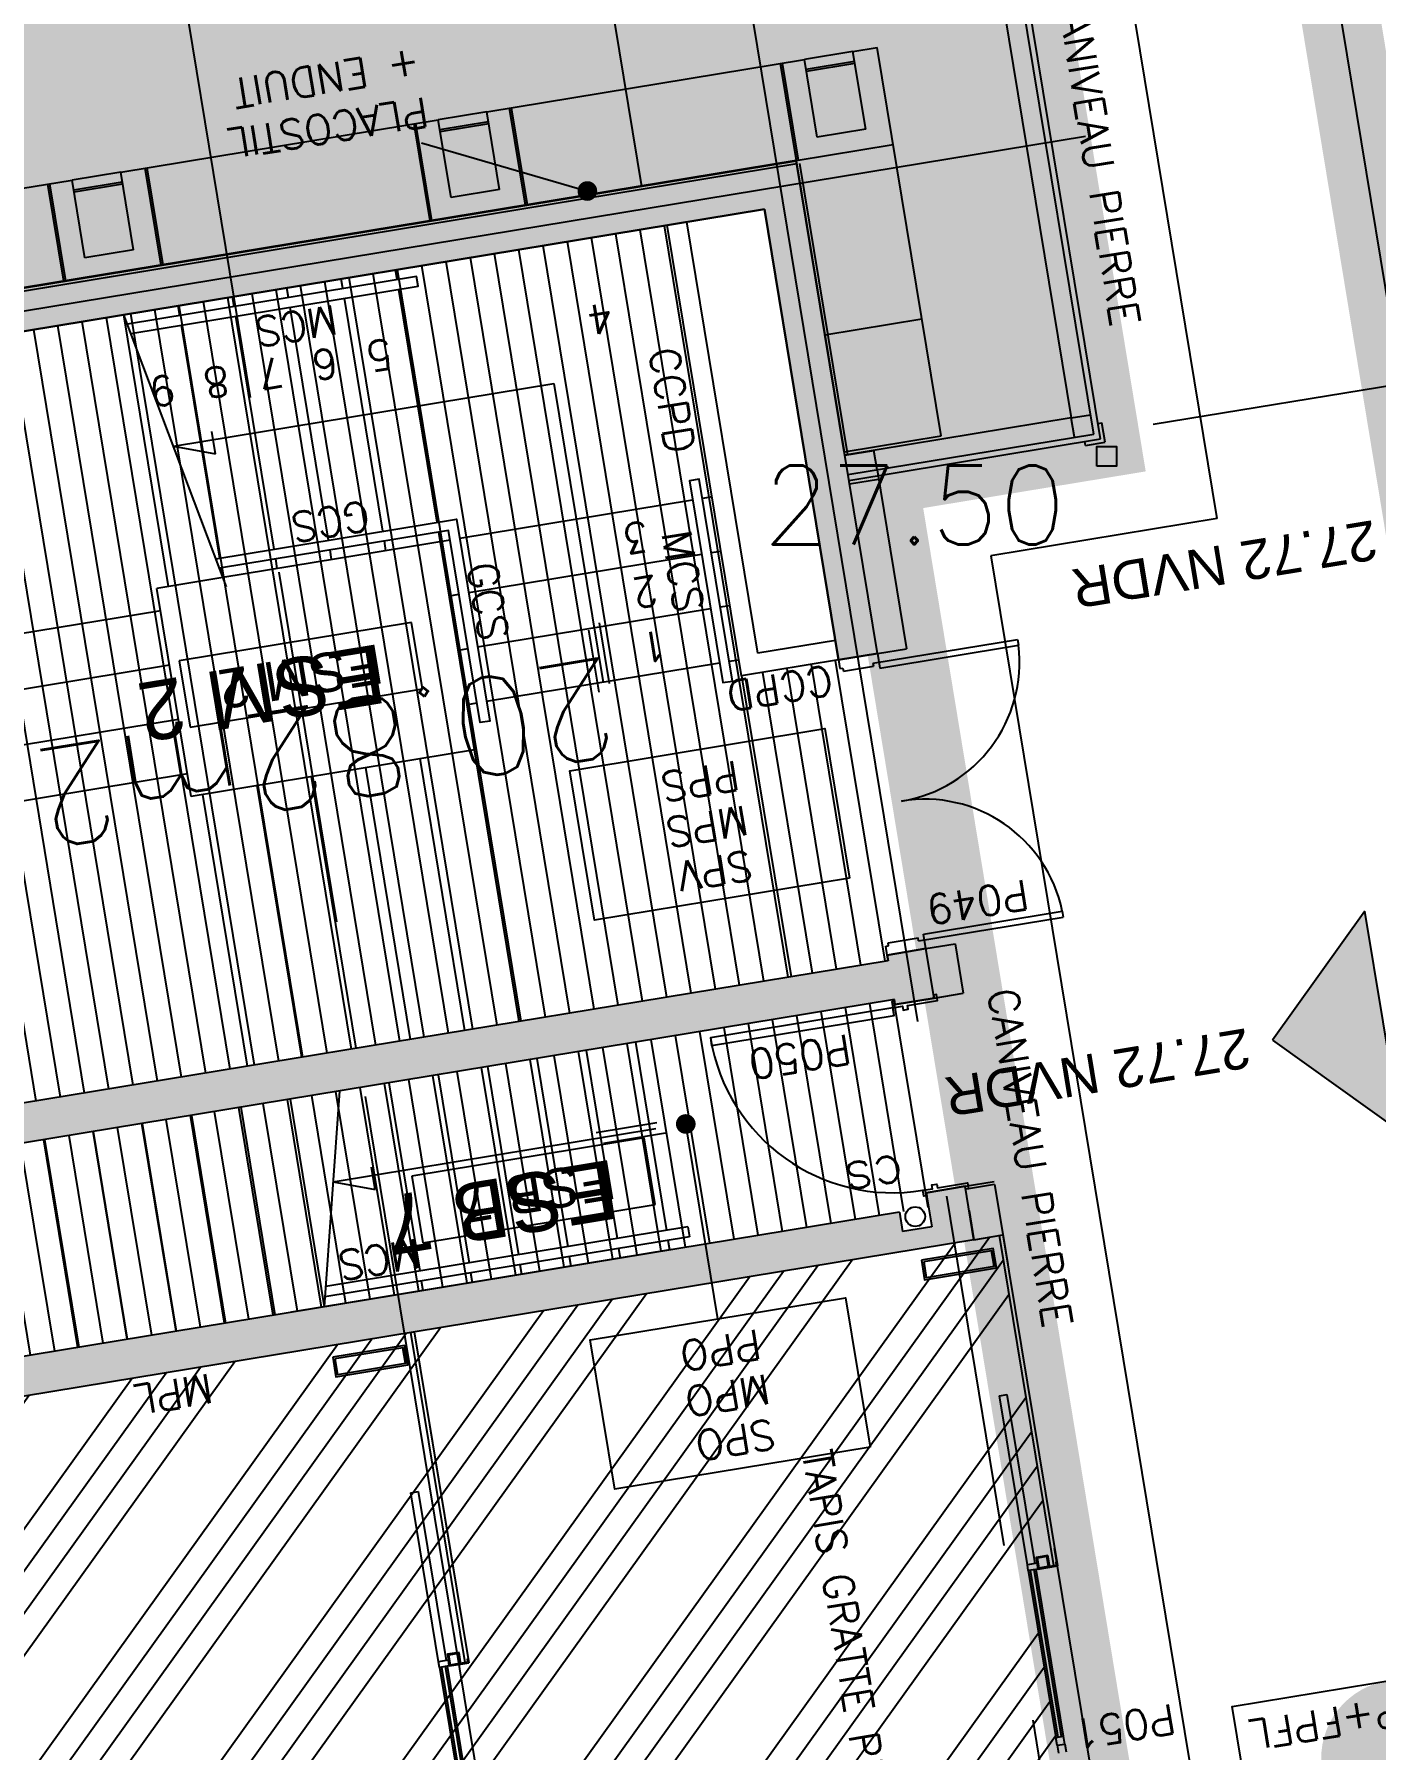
# Model space of a CAD drawing. Header units: millimetres. Extents: x 33240 to 33395, y 51607 to 51720.
# Drawn here: x 33370.94 to 33377.76, y 51682.7 to 51691.41 of the extents above; entities that cross this region are included whole.
import ezdxf
from ezdxf.enums import TextEntityAlignment as Align

# ---------------------------------------------------------------- set-up
doc = ezdxf.new("R2010")
doc.units = ezdxf.units.MM
doc.header["$LTSCALE"] = 0.3
doc.header["$MEASUREMENT"] = 0
doc.header["$PDMODE"] = 34
doc.header["$PDSIZE"] = 0.3
for name, pattern in [('ACAD_ISO02W100', [15, 12, -3]), ('ACAD_ISO04W100', [30, 24, -3, 0, -3]), ('ACAD_ISO08W100', [36, 24, -3, 6, -3]), ('ACAD_ISO10W100', [18, 12, -3, 0, -3]), ('ACAD_ISO13W100', [36, 12, -3, 12, -3, 0, -3, 0, -3])]:
    doc.linetypes.add(name, pattern=pattern)
doc.layers.get('0').update_dxf_attribs({"linetype": 'CONTINUOUS'})
doc.layers.get('DEFPOINTS').update_dxf_attribs({"linetype": 'CONTINUOUS'})
for name, color, linetype in [('00-TRAMES-BAT', 7, 'ACAD_ISO08W100'), ('01-TREMIE-ESCAL-ASC', 4, 'CONTINUOUS'), ('02-MURS-PORTEUR', 1, 'CONTINUOUS'), ('04-CLOISONS', 2, 'CONTINUOUS'), ('05-MEN-EXT', 142, 'CONTINUOUS'), ('05-MEN-EXT-NUM', 3, 'CONTINUOUS'), ('05-MEN-INT', 4, 'CONTINUOUS'), ('07-REVT-SOL', 8, 'CONTINUOUS'), ('08-EQUI-MEUBLE-PROJ-01', 11, 'CONTINUOUS'), ('09-COT-EXT', 4, 'CONTINUOUS'), ('10-ANN-ALTITUDE', 152, 'CONTINUOUS'), ('10-ANN-ALTITUDE-GEO', 152, 'CONTINUOUS'), ('10-ANN-NOMENCLATURE', 3, 'CONTINUOUS'), ('10-ANN-NOMPIECE', 3, 'CONTINUOUS'), ('10-ANN-SURF', 62, 'CONTINUOUS'), ('10-ANN-TEXTE', 3, 'CONTINUOUS'), ('11-RES-EP', 150, 'ACAD_ISO13W100'), ('11-RES-ETANCH-POLY-TEXTE', 40, 'ACAD_ISO10W100'), ('11-RES-INCENDIE', 20, 'CONTINUOUS'), ('11-RES-ISOL-FEU', 2, 'CONTINUOUS'), ('13-VOIE', 31, 'CONTINUOUS'), ('14-HACH-MURS', 253, 'CONTINUOUS')]:
    doc.layers.add(name, color=color, linetype=linetype)
doc.styles.add('ANN', font='romans.shx')
doc.styles.add('COT', font='romans.shx')
doc.styles.add('NDP', font='ARIAL.TTF')
doc.styles.add('NIV', font='ARIAL.TTF', dxfattribs={"height": 0.2})
doc.styles.add('ROMANS', font='romans.shx', dxfattribs={"height": 0.2})
doc.styles.add('SURF', font='romans.shx', dxfattribs={"height": 0.5})
doc.dimstyles.new('COTEXT', dxfattribs={"dimtxt": 0.15, "dimasz": 0.11, "dimexe": 0, "dimexo": 0, "dimgap": 0.05, "dimtad": 1, "dimdec": 3, "dimdsep": 46, "dimtxsty": 'COT', "dimblk1": 'COTBLOC', "dimblk2": 'COTBLOC', "dimsah": 1, "dimcen": -0.1, "dimse1": 1, "dimse2": 1, "dimadec": 0, "dimazin": 0, "dimtfac": 1, "dimtdec": 3, "dimtmove": 2, "dimatfit": 3, "dimldrblk": 'COTBLOC', "dimfxl": 1, "dimtolj": 1, "dimarcsym": 0})

# ---------------------------------------------------------------- blocks, each defined once
blk = doc.blocks.new('BL7', base_point=(1.5, 1))
blk.add_lwpolyline([(1, 0.5), (1, 1.5), (2, 1.5), (2, 0.5), (1, 0.5)])
blk = doc.blocks.new('COTBLOC')
for p, q in [((0, -1.3608), (0, 1.3608)), ((-0.76, 0), (-0.99, 0)), ((0, 0), (-0.76, 0)), ((0, 0), (0.76, 0)), ((0.76, 0), (0.99, 0))]:
    blk.add_line(p, q)
at = {"const_width": 0.15}
blk.add_lwpolyline([(-0.1, 0, 1), (0.1, 0, 1)], format="xyb", close=True, dxfattribs=at)
blk = doc.blocks.new('*D53')
at = {"layer": '09-COT-EXT', "color": 0, "lineweight": -2}
blk.add_line((33379.2871, 51707.3928), (33387.1059, 51659.9094), dxfattribs=at)
at = {"layer": 'DEFPOINTS', "color": 0}
for p in [(33376.3232, 51707.0163), (33387.1238, 51659.8008), (33384.1777, 51659.3157)]:
    blk.add_point(p, dxfattribs=at)
at = {"layer": '09-COT-EXT', "color": 0, "lineweight": -2, "xscale": 0.11, "yscale": 0.11, "zscale": 0.11}
for p, rotation in [((33379.2693, 51707.5014), 99.3505736686924), ((33387.1238, 51659.8008), 279.3505736686924)]:
    blk.add_blockref('COTBLOC', p, dxfattribs=dict(at, rotation=rotation))
at = {"layer": '09-COT-EXT', "color": 0, "insert": (33383.3199, 51683.6714), "char_height": 0.15, "attachment_point": 5, "rotation": 279.35057, "style": 'COT'}
blk.add_mtext('\\A1;48.343', dxfattribs=at)
blk = doc.blocks.new('*D54')
at = {"layer": '09-COT-EXT', "color": 0, "lineweight": -2}
blk.add_line((33376.4254, 51706.9216), (33379.9053, 51685.7879), dxfattribs=at)
at = {"layer": 'DEFPOINTS', "color": 0}
for p in [(33373.7973, 51706.6003), (33379.9232, 51685.6794), (33377.313, 51685.2496)]:
    blk.add_point(p, dxfattribs=at)
at = {"layer": '09-COT-EXT', "color": 0, "lineweight": -2, "xscale": 0.11, "yscale": 0.11, "zscale": 0.11}
for p, rotation in [((33376.4075, 51707.0301), 99.3505736686924), ((33379.9232, 51685.6794), 279.3505736686924)]:
    blk.add_blockref('COTBLOC', p, dxfattribs=dict(at, rotation=rotation))
at = {"layer": '09-COT-EXT', "color": 0, "insert": (33378.2887, 51696.3751), "char_height": 0.15, "attachment_point": 5, "rotation": 279.35057, "style": 'COT'}
blk.add_mtext('\\A1;21.638', dxfattribs=at)
blk = doc.blocks.new('*D55')
at = {"layer": '09-COT-EXT', "color": 0, "lineweight": -2}
blk.add_line((33379.9411, 51685.5708), (33381.4264, 51676.5506), dxfattribs=at)
at = {"layer": 'DEFPOINTS', "color": 0}
for p in [(33377.313, 51685.2496), (33381.4443, 51676.4421), (33378.582, 51675.9708)]:
    blk.add_point(p, dxfattribs=at)
at = {"layer": '09-COT-EXT', "color": 0, "lineweight": -2, "xscale": 0.11, "yscale": 0.11, "zscale": 0.11}
for p, rotation in [((33379.9232, 51685.6794), 99.3505736686924), ((33381.4443, 51676.4421), 279.3505736686924)]:
    blk.add_blockref('COTBLOC', p, dxfattribs=dict(at, rotation=rotation))
at = {"layer": '09-COT-EXT', "color": 0, "insert": (33380.8071, 51681.081), "char_height": 0.15, "attachment_point": 5, "rotation": 279.35057, "style": 'COT'}
blk.add_mtext('\\A1;9.362', dxfattribs=at)
blk = doc.blocks.new('M20D90D')
for points in [[(-1.5, 1.5), (-1.5, 95.5), (-5.5, 95.5), (-5.5, 1.5)], [(-97, 0), (-98.5, 0), (-98.5, 1.5), (-95.5, 1.5), (-95.5, -3.5), (-93.5, -3.5), (-93.5, -6), (-95.5, -6), (-95.5, -21.5), (-98.5, -21.5), (-98.5, -20), (-97, -20)], [(0, 0), (1.5, 0), (1.5, 1.5), (-1.5, 1.5), (-1.5, -3.5), (-3.5, -3.5), (-3.5, -6), (-1.5, -6), (-1.5, -21.5), (1.5, -21.5), (1.5, -20), (0, -20)]]:
    blk.add_lwpolyline(points, close=True)
blk.add_arc((-1.5, 1.5), 94, 90, 180)
blk = doc.blocks.new('MVP14')
for p, q in [((0.045, 0.715), (0.075, 0.715)), ((0.045, -0.03), (0.045, 0.715)), ((0.075, 0), (0.075, 0.715)), ((1.445, 0.715), (1.475, 0.715)), ((1.445, 0), (1.445, 0.715)), ((1.475, -0.03), (1.475, 0.715)), ((0, -0.2), (0, 0)), ((0, 0), (0.075, 0)), ((1.52, 0), (1.445, 0)), ((1.52, -0.2), (1.52, 0)), ((0.045, -0.03), (0.06, -0.03)), ((0.06, -0.185), (0.06, -0.03)), ((1.475, -0.03), (1.46, -0.03)), ((1.46, -0.185), (1.46, -0.03)), ((0, -0.2), (0.045, -0.2)), ((0.045, -0.2), (0.045, -0.185)), ((0.045, -0.185), (0.06, -0.185)), ((1.475, -0.185), (1.46, -0.185)), ((1.475, -0.2), (1.475, -0.185)), ((1.52, -0.2), (1.475, -0.2))]:
    blk.add_line(p, q)
for centre, start, end in [((0.045, 0.0006), 359.94954, 87.5953), ((1.475, 0.0006), 92.4047, 180.05046)]:
    blk.add_arc(centre, 0.715, start, end)
blk = doc.blocks.new('SMP2')
blk.add_lwpolyline([(-1.315, 0), (0, 0), (0, -0.77), (-1.315, -0.77)], close=True)
at = {"style": 'ROMANS'}
for tag, p in [('SOLS', (-0.6457, -0.1475)), ('PAROIS', (-0.6429, -0.3769)), ('FAUX-PLAFONDS', (-0.6457, -0.6095))]:
    blk.add_attdef(tag, text='', height=0.15, dxfattribs=at).set_placement(p, align=Align.MIDDLE)
blk = doc.blocks.new('FL1')
for p, q in [((0, 0), (-0.285, -0.285)), ((0.285, -0.285), (0, 0)), ((-0.285, -0.285), (0.285, -0.285))]:
    blk.add_line(p, q)
blk.add_solid([(-0.285, -0.285), (0, 0), (0.285, -0.285)])

msp = doc.modelspace()

# ---------------------------------------------------------------- hatches: boundary and pattern name
at = {"layer": '07-REVT-SOL'}
h = msp.add_hatch(dxfattribs=at)
h.set_pattern_fill('CROSS', color=30, style=0)
h.set_pattern_definition([(189.35057367, (57785.36794, 108093.90987), (-0.2060594638, -0.2872968802), [0.125, -0.375]), (279.35057367, (57785.29612, 108093.96139), (0.2872968802, -0.2060594638), [0.125, -0.375])])
h.paths.add_polyline_path([(33373.5041, 51706.5014), (33356.8286, 51703.7556), (33357.7587, 51698.1074), (33356.4632, 51695.5713), (33360.3269, 51686.9977), (33360.6614, 51682.961), (33370.5977, 51684.5971), (33369.7218, 51689.9165), (33374.8132, 51690.7549), (33375.0732, 51689.1762), (33376.323, 51689.382)])
h = msp.add_hatch(dxfattribs=at)
h.set_pattern_fill('ANSI34', color=256, style=0)
h.set_pattern_definition([(234.3505737, (57752.873, 108291.1774), (0.609448717, -0.4371181325), []), (234.3505737, (57752.69855, 108291.1487), (0.609448717, -0.4371181325), []), (234.3505737, (57752.5241, 108291.12), (0.609448717, -0.4371181325), []), (234.3505737, (57752.3497, 108291.09124), (0.609448717, -0.4371181325), [])])
h.paths.add_polyline_path([(33309.5314, 51685.8588), (33309.227, 51686.3339), (33308.7901, 51686.9168), (33308.2417, 51687.5322), (33307.7231, 51688.0157), (33307.1703, 51688.4635), (33306.6491, 51688.8373), (33306.1684, 51689.1099), (33305.6057, 51689.375), (33304.8593, 51689.5906), (33304.3981, 51689.6614), (33304.0875, 51689.6801), (33303.4661, 51689.653), (33302.8229, 51689.5078), (33302.2165, 51689.3237), (33301.8431, 51689.1436), (33301.2325, 51688.7418), (33301.0441, 51688.5546), (33300.8119, 51688.2317), (33300.636, 51687.875), (33300.5145, 51687.359), (33300.505, 51686.6688), (33300.5777, 51685.9763), (33300.7416, 51685.2753), (33300.9406, 51684.7213), (33301.0157, 51684.5876), (33307.3638, 51673.1728), (33307.5551, 51673.4027), (33307.8762, 51673.8025), (33308.1163, 51674.1181), (33308.411, 51674.5325), (33308.7556, 51675.0512), (33309.048, 51675.5283), (33309.3762, 51676.1097), (33309.5889, 51676.5207), (33309.7607, 51676.8698), (33310.0204, 51677.4522), (33310.2137, 51677.9361), (33310.3288, 51678.2748), (33310.4454, 51678.6692), (33310.6648, 51679.6374), (33310.76, 51680.4082), (33310.7988, 51681.1264), (33310.7886, 51681.6572), (33311.6353, 51681.6308), (33311.6077, 51680.7216), (33311.5149, 51679.9648), (33311.413, 51679.3793), (33311.2805, 51678.8426), (33311.0938, 51678.2397), (33310.6536, 51677.1452), (33310.0752, 51675.9925), (33309.4154, 51674.8904), (33308.8726, 51674.099), (33308.2849, 51673.3459), (33307.8733, 51672.8629), (33307.228, 51672.1682), (33306.3132, 51671.3076), (33305.9865, 51671.0325), (33305.8529, 51670.9201), (33304.975, 51670.2548), (33303.8087, 51669.4948), (33303.0073, 51669.0533), (33301.8018, 51668.4879), (33300.9566, 51668.032), (33299.3651, 51667.685), (33298.3344, 51667.4599), (33297.6468, 51667.3707), (33296.7824, 51667.2899), (33295.9203, 51667.253), (33295.2266, 51667.2152), (33294.1119, 51667.2875), (33293.3748, 51667.4449), (33292.5369, 51667.5422), (33291.7914, 51667.7628), (33290.9562, 51668.1367), (33290.4698, 51668.2741), (33289.8201, 51668.6138), (33289.1999, 51669.0055), (33288.3839, 51669.5907), (33287.876, 51669.955), (33287.2211, 51670.7667), (33274.7777, 51668.6362), (33276.256, 51659.6586), (33284.2497, 51660.9749), (33284.3561, 51660.329), (33287.1543, 51660.7657), (33287.0441, 51661.435), (33288.3848, 51661.6423), (33288.4866, 51660.9834), (33292.2493, 51661.603), (33292.1421, 51662.2745), (33293.3262, 51662.4694), (33294.2159, 51657.0657), (33297.0273, 51657.8411), (33296.5137, 51662.3558), (33296.1876, 51662.9406), (33297.1941, 51663.1064), (33297.3208, 51662.3368), (33297.3071, 51662.3342), (33297.2354, 51662.0285), (33297.1718, 51661.7039), (33297.1191, 51661.3565), (33297.0807, 51661.0087), (33297.0553, 51660.6759), (33297.0448, 51660.2508), (33297.0546, 51659.9073), (33297.0786, 51659.5031), (33297.126, 51659.0791), (33297.2144, 51658.5421), (33297.1583, 51658.5188), (33297.3195, 51657.5459), (33297.3809, 51657.5561), (33297.3948, 51657.457), (33298.8658, 51657.679), (33298.8462, 51657.7974), (33298.9103, 51657.8079), (33298.7662, 51658.6942), (33298.7288, 51659.1864), (33298.7198, 51659.4049), (33298.7232, 51660.1393), (33298.7457, 51660.5123), (33298.7907, 51660.9605), (33298.8677, 51661.4609), (33298.9907, 51662.0019), (33299.0813, 51662.4183), (33299.1901, 51662.781), (33299.4457, 51663.3946), (33299.6955, 51663.8263), (33299.9745, 51664.1844), (33300.2447, 51664.447), (33300.5617, 51664.6801), (33300.8381, 51664.8192), (33301.2209, 51664.9383), (33301.4693, 51664.9787), (33301.841, 51664.9673), (33302.2061, 51664.8995), (33302.6126, 51664.7536), (33302.9838, 51664.5426), (33303.3445, 51664.2838), (33303.6583, 51663.9764), (33303.8954, 51663.7058), (33304.1617, 51663.3541), (33304.4484, 51662.8985), (33304.7788, 51662.2731), (33305.0523, 51661.5322), (33305.2961, 51660.675), (33305.4695, 51659.9959), (33305.6024, 51659.3706), (33305.6852, 51658.9167), (33307.3767, 51659.1899), (33307.1404, 51660.5973), (33307.0303, 51661.1738), (33306.9413, 51661.6002), (33306.7799, 51662.3125), (33306.6023, 51663.0284), (33306.4522, 51663.5891), (33306.3171, 51663.5669), (33306.1501, 51664.5811), (33310.3148, 51665.2669), (33310.4416, 51664.4972), (33315.177, 51665.277), (33315.0503, 51666.0466), (33321.9737, 51667.1866), (33322.0842, 51666.5156), (33326.0968, 51667.1763), (33325.9863, 51667.8474), (33338.2877, 51669.8729), (33338.4145, 51669.1031), (33337.1627, 51668.8969), (33337.4803, 51666.9678), (33338.0209, 51667.0568), (33338.5748, 51667.148), (33338.8591, 51667.1949), (33339.4721, 51667.2958), (33339.4876, 51667.2022), (33342.9411, 51667.7709), (33342.9248, 51667.8696), (33343.8326, 51668.019), (33343.8488, 51667.9204), (33345.1427, 51668.1334), (33344.8096, 51670.1562), (33343.348, 51669.9155), (33343.2212, 51670.6853), (33356.0482, 51672.7974), (33356.1749, 51672.0277), (33354.958, 51671.8273), (33355.3024, 51669.7355), (33360.6718, 51670.6196), (33360.3274, 51672.7114), (33359.1351, 51672.5151), (33359.0083, 51673.2848), (33361.9356, 51673.7669), (33362.0461, 51673.0958), (33364.4142, 51673.4857), (33364.3037, 51674.1568), (33367.7572, 51674.7255), (33367.8839, 51673.9557), (33371.2387, 51674.5081), (33371.112, 51675.2779), (33374.9437, 51675.9088), (33375.0705, 51675.1391), (33376.6328, 51675.3963), (33376.506, 51676.1661), (33377.325, 51676.3009), (33377.0481, 51677.9827), (33376.9198, 51677.9616), (33376.6273, 51679.7377), (33376.7556, 51679.7588), (33376.4112, 51681.8507), (33376.2829, 51681.8295), (33375.9904, 51683.6056), (33376.1187, 51683.6267), (33375.8418, 51685.3086), (33360.6783, 51682.8117), (33360.8797, 51680.4431), (33357.4663, 51679.6643), (33355.8502, 51679.2955), (33350.3855, 51678.0486), (33349.3674, 51677.9353), (33349.2809, 51678.7127), (33350.1901, 51678.8161), (33350.4466, 51678.8746), (33350.1324, 51680.7824), (33345.8713, 51680.0807), (33346.1535, 51678.3669), (33347.7703, 51678.5446), (33347.8568, 51677.7672), (33337.862, 51676.655), (33331.4691, 51682.1156), (33331.436, 51682.1102), (33331.3791, 51682.4555), (33331.426, 51682.4633), (33332.4803, 51685.4342), (33333.3075, 51685.2862), (33334.1791, 51687.6816), (33333.3953, 51687.9546), (33334.4746, 51690.9071), (33334.675, 51691.1303), (33338.2027, 51692.6579), (33338.2118, 51692.6161), (33338.5092, 51692.2989), (33338.6344, 51692.0226), (33341.707, 51693.0697), (33341.5019, 51693.412), (33341.3795, 51693.7866), (33344.946, 51694.7179), (33345.2392, 51694.7817), (33348.5761, 51695.3735), (33348.8741, 51695.4084), (33348.9099, 51694.6324), (33348.9146, 51694.6048), (33352.1472, 51694.9081), (33352.1459, 51695.2202), (33352.2417, 51695.6865), (33356.3412, 51695.7195), (33356.4073, 51695.575), (33357.7275, 51698.1124), (33357.1877, 51701.3904), (33320.2349, 51695.2976), (33319.7443, 51698.296), (33309.9064, 51696.6761), (33310.4, 51693.6782), (33300.57, 51692.0596), (33300.7406, 51691.0235), (33301.5358, 51691.0422), (33302.2561, 51690.9986), (33302.8984, 51690.9343), (33303.2847, 51690.8855), (33303.8837, 51690.7723), (33304.4095, 51690.6586), (33304.8482, 51690.5355), (33305.6756, 51690.2459), (33306.363, 51689.935), (33307.0247, 51689.5803), (33307.6503, 51689.1728), (33308.244, 51688.725), (33308.7944, 51688.2296), (33309.3073, 51687.6984), (33309.7704, 51687.1258), (33310.4433, 51686.1015), (33309.6647, 51685.6359)])
h = msp.add_hatch(dxfattribs=at)
h.set_pattern_fill('ANSI31', color=83, angle=45, style=0)
h.set_pattern_definition([(279.35057367, (57785.36794, 108093.83487), (0.123339086, 0.02030935411), [])])
h.paths.add_polyline_path([(33375.2773, 51686.7054), (33375.0256, 51688.2343), (33374.5322, 51688.1531), (33374.155, 51690.4438), (33369.9516, 51689.7517), (33370.5806, 51685.932), (33375.2773, 51686.7054)])
h = msp.add_hatch(dxfattribs=at)
h.set_pattern_fill('ANSI31', color=83, angle=45, style=0)
h.set_pattern_definition([(279.35057367, (57785.36794, 108093.90987), (0.123339086, 0.02030935411), [])])
h.paths.add_polyline_path([(33375.4837, 51685.4523), (33370.7869, 51684.6789), (33370.6131, 51685.7347), (33375.3098, 51686.5081)])
at = {"layer": '14-HACH-MURS', "ltscale": 10}
msp.add_hatch(color=256, dxfattribs=at).paths.add_polyline_path([(33370.6221, 51684.4491), (33375.7135, 51685.2875), (33375.6688, 51685.5588), (33375.4715, 51685.5263), (33375.4999, 51685.3536), (33375.3512, 51685.3291), (33375.335, 51685.4278), (33370.7869, 51684.6789), (33370.6131, 51685.7347), (33375.3098, 51686.5081), (33375.3139, 51686.4834), (33375.5112, 51686.5159), (33375.4699, 51686.767), (33375.2725, 51686.7345), (33375.2773, 51686.7054), (33370.5806, 51685.932), (33369.9516, 51689.7517), (33374.6484, 51690.5251), (33375.0256, 51688.2343), (33375.2229, 51688.2668), (33374.8132, 51690.7549), (33369.7218, 51689.9165)])

# ---------------------------------------------------------------- linework, layer by layer
at = {"layer": '00-TRAMES-BAT'}
for p, q in [((33377.1842, 51675.7406), (33371.3188, 51711.3609)), ((33377.3001, 51657.5982), (33368.5231, 51710.9006)), ((33376.282, 51690.8954), (33271.126, 51673.5801))]:
    msp.add_line(p, q, dxfattribs=at)
at = {"layer": '01-TREMIE-ESCAL-ASC'}
for p, q in [((33371.846, 51703.867), (33374.0238, 51690.6411)), ((33372.5055, 51690.1215), (33372.4973, 51690.1709)), ((33372.7817, 51690.167), (33372.7736, 51690.2164)), ((33371.9529, 51690.0305), (33371.9448, 51690.0799)), ((33372.2292, 51690.076), (33372.2211, 51690.1254)), ((33372.7086, 51688.8881), (33372.5136, 51690.0722)), ((33372.9848, 51688.9336), (33372.7899, 51690.1177)), ((33371.6766, 51689.985), (33371.6685, 51690.0344)), ((33372.156, 51688.7971), (33371.961, 51689.9812)), ((33372.4323, 51688.8426), (33372.2373, 51690.0267)), ((33371.8797, 51688.7517), (33371.6847, 51689.9357)), ((33371.8583, 51689.2815), (33371.8396, 51689.3953)), ((33371.6441, 51689.3209), (33371.8583, 51689.2815)), ((33374.2838, 51689.0462), (33373.0998, 51688.8512)), ((33374.3825, 51689.0624), (33374.3331, 51689.0543)), ((33373.0504, 51688.8431), (33371.896, 51688.653)), ((33373.1376, 51688.0061), (33372.993, 51688.8843)), ((33372.4485, 51688.744), (33372.4404, 51688.7933)), ((33372.7248, 51688.7895), (33372.7167, 51688.8388)), ((33374.3293, 51688.7699), (33373.1452, 51688.5749)), ((33374.428, 51688.7861), (33374.3786, 51688.778)), ((33371.896, 51688.653), (33371.8878, 51688.7023)), ((33372.1722, 51688.6985), (33372.1641, 51688.7478)), ((33373.0959, 51688.5668), (33373.0466, 51688.5587)), ((33374.3748, 51688.4936), (33373.1907, 51688.2986)), ((33374.4735, 51688.5099), (33374.4241, 51688.5017)), ((33373.1414, 51688.2905), (33373.0921, 51688.2824)), ((33374.519, 51688.2336), (33374.4696, 51688.2255)), ((33374.4203, 51688.2173), (33373.2362, 51688.0224)), ((33373.1869, 51688.0142), (33373.1376, 51688.0061)), ((33373.1751, 51687.7781), (33373.1376, 51688.0061)), ((33373.742, 51686.2499), (33373.8996, 51685.2928)), ((33373.9928, 51686.2912), (33374.1504, 51685.3341)), ((33373.2403, 51686.1673), (33373.3979, 51685.2102)), ((33373.4911, 51686.2086), (33373.6487, 51685.2515)), ((33372.7387, 51686.0847), (33372.8963, 51685.1276)), ((33372.9895, 51686.126), (33373.1471, 51685.1689)), ((33372.6697, 51685.5426), (33372.651, 51685.6563)), ((33372.4555, 51685.582), (33372.6697, 51685.5426)), ((33374.2682, 51685.3028), (33372.4145, 51684.9976)), ((33374.2601, 51685.3522), (33372.4181, 51685.0489)), ((33374.1585, 51685.2848), (33374.1666, 51685.2354)), ((33374.2601, 51685.3522), (33374.2682, 51685.3028)), ((33374.1777, 51685.2372), (33372.2437, 51684.9188)), ((33373.6569, 51685.2022), (33373.665, 51685.1528)), ((33373.9077, 51685.2435), (33373.9158, 51685.1941)), ((33373.1552, 51685.1196), (33373.1633, 51685.0702)), ((33373.406, 51685.1609), (33373.4142, 51685.1115)), ((33372.9044, 51685.0783), (33372.9125, 51685.0289))]:
    msp.add_line(p, q, dxfattribs=at)
at = {"layer": '01-TREMIE-ESCAL-ASC', "linetype": 'ACAD_ISO02W100'}
for p, q in [((33371.6197, 51688.6075), (33371.3922, 51689.9889)), ((33371.896, 51688.653), (33371.5605, 51688.5977)), ((33371.7345, 51687.5409), (33371.5605, 51688.5977)), ((33371.5793, 51688.4837), (33370.1979, 51688.2563)), ((33371.6247, 51688.2075), (33370.2433, 51687.98)), ((33371.6702, 51687.9312), (33370.2888, 51687.7037)), ((33373.1751, 51687.7781), (33371.7345, 51687.5409)), ((33373.1263, 51686.3512), (33372.8988, 51687.7326)), ((33373.4026, 51686.3967), (33373.1751, 51687.7781)), ((33371.7157, 51687.6549), (33370.3343, 51687.4274)), ((33372.5737, 51686.2602), (33372.3463, 51687.6416)), ((33372.85, 51686.3057), (33372.6225, 51687.6871)), ((33372.0212, 51686.1693), (33371.7937, 51687.5507)), ((33372.2975, 51686.2147), (33372.07, 51687.5961)), ((33372.237, 51686.0021), (33372.4109, 51684.9463)), ((33371.4846, 51685.8782), (33371.6584, 51684.8224)), ((33371.7354, 51685.9195), (33371.9092, 51684.8637)), ((33371.9862, 51685.9608), (33372.1601, 51684.905)), ((33370.9829, 51685.7956), (33371.1568, 51684.7398)), ((33371.2337, 51685.8369), (33371.4076, 51684.7811))]:
    msp.add_line(p, q, dxfattribs=at)
at = {"layer": '01-TREMIE-ESCAL-ASC', "linetype": 'ACAD_ISO04W100'}
for p, q in [((33371.914, 51688.6053), (33371.3922, 51689.9889)), ((33371.6441, 51689.3209), (33373.578, 51689.6394)), ((33373.578, 51689.6394), (33373.8283, 51688.1198)), ((33373.8088, 51688.4228), (33373.8596, 51688.1139)), ((33373.754, 51688.386), (33373.8061, 51688.0698)), ((33372.4879, 51686.0434), (33372.4109, 51684.9463)), ((33373.7931, 51685.8327), (33374.102, 51685.8836)), ((33372.4555, 51685.582), (33374.0961, 51685.8522)), ((33373.8299, 51685.7779), (33374.1461, 51685.83))]:
    msp.add_line(p, q, dxfattribs=at)
at = {"layer": '01-TREMIE-ESCAL-ASC'}
for points in [[(33371.4282, 51689.8935), (33372.8885, 51690.1339), (33372.8804, 51690.1833), (33371.4102, 51689.9412)], [(33371.86, 51688.7484), (33373.0835, 51688.9499), (33373.2525, 51687.9237), (33373.2031, 51687.9156), (33373.0423, 51688.8924), (33371.878, 51688.7007)]]:
    msp.add_lwpolyline(points, dxfattribs=at)
msp.add_lwpolyline([(33374.4859, 51688.1268), (33374.3169, 51689.153), (33374.2676, 51689.1448), (33374.4365, 51688.1187)], close=True, dxfattribs=at)
at = {"layer": '02-MURS-PORTEUR', "color": 4}
msp.add_line((33374.2287, 51711.8401), (33380.0079, 51676.7427), dxfattribs=at)
at = {"layer": '02-MURS-PORTEUR'}
for p, q in [((33374.8106, 51690.7707), (33369.7192, 51689.9323)), ((33374.8132, 51690.7549), (33369.7218, 51689.9165)), ((33375.2229, 51688.2668), (33374.8132, 51690.7549)), ((33375.0727, 51689.2774), (33374.829, 51690.7575)), ((33374.6484, 51690.5251), (33369.9516, 51689.7517)), ((33375.0256, 51688.2343), (33374.6484, 51690.5251)), ((33375.2229, 51688.2668), (33375.0256, 51688.2343)), ((33375.4699, 51686.767), (33375.2725, 51686.7345)), ((33375.5112, 51686.5159), (33375.4699, 51686.767)), ((33375.2773, 51686.7054), (33370.5806, 51685.932)), ((33375.2773, 51686.7054), (33375.2725, 51686.7345)), ((33375.5112, 51686.5159), (33375.4747, 51686.7379)), ((33375.3098, 51686.5081), (33370.6131, 51685.7347)), ((33375.3139, 51686.4834), (33375.3098, 51686.5081)), ((33375.3139, 51686.4834), (33375.5112, 51686.5159)), ((33375.4715, 51685.5263), (33375.6688, 51685.5588)), ((33375.7135, 51685.2875), (33375.6688, 51685.5588)), ((33375.7135, 51685.2875), (33375.6688, 51685.5588)), ((33375.4715, 51685.5263), (33375.4999, 51685.3536)), ((33375.335, 51685.4278), (33370.7869, 51684.6789)), ((33375.335, 51685.4278), (33375.3512, 51685.3291)), ((33375.4999, 51685.3536), (33375.3512, 51685.3291)), ((33375.7135, 51685.2875), (33370.6221, 51684.4491))]:
    msp.add_line(p, q, dxfattribs=at)
at = {"layer": '04-CLOISONS'}
for p, q in [((33374.5322, 51688.1531), (33374.155, 51690.4438)), ((33374.6146, 51688.268), (33374.2537, 51690.4601)), ((33375.0093, 51688.333), (33374.6146, 51688.268)), ((33375.0256, 51688.2343), (33374.5322, 51688.1531))]:
    msp.add_line(p, q, dxfattribs=at)
at = {"layer": '04-CLOISONS', "color": 4, "linetype": 'ACAD_ISO02W100'}
msp.add_line((33374.5322, 51688.1531), (33374.784, 51686.6242), dxfattribs=at)
at = {"layer": '05-MEN-EXT'}
for p, q in [((33376.323, 51689.382), (33373.5041, 51706.5014)), ((33376.3575, 51689.3573), (33373.5288, 51706.5359)), ((33376.2081, 51689.4645), (33376.3068, 51689.4807)), ((33376.2244, 51689.3658), (33376.2081, 51689.4645)), ((33375.0732, 51689.1762), (33376.323, 51689.382)), ((33376.3445, 51689.4362), (33376.3642, 51689.4395)), ((33376.3805, 51689.3408), (33376.3642, 51689.4395)), ((33375.0569, 51689.2748), (33375.2049, 51689.2992)), ((33375.078, 51689.1466), (33376.3575, 51689.3573)), ((33375.2212, 51689.2006), (33375.2049, 51689.2992)), ((33376.2818, 51689.3246), (33376.2786, 51689.3443)), ((33376.2818, 51689.3246), (33376.3805, 51689.3408)), ((33375.2212, 51689.2006), (33375.3709, 51688.2912)), ((33375.2293, 51689.1513), (33375.0813, 51689.1269)), ((33375.223, 51688.2668), (33375.371, 51688.2912)), ((33375.4699, 51686.767), (33375.6179, 51686.7914)), ((33375.6179, 51686.7914), (33375.6592, 51686.5403)), ((33375.5112, 51686.5159), (33375.6592, 51686.5403)), ((33375.6688, 51685.5588), (33375.8168, 51685.5832)), ((33375.8193, 51685.5684), (33375.6861, 51685.5464)), ((33375.8193, 51685.5684), (33375.8859, 51685.1638)), ((33375.6891, 51685.4355), (33375.7135, 51685.2875)), ((33375.7135, 51685.2875), (33375.8615, 51685.3118)), ((33375.8418, 51685.3086), (33375.8615, 51685.3118)), ((33375.8418, 51685.3086), (33376.1179, 51683.6317)), ((33375.8615, 51685.3118), (33376.1384, 51683.63)), ((33376.132, 51683.6695), (33376.1238, 51683.7188)), ((33376.0349, 51683.6433), (33375.9856, 51683.6352)), ((33375.9904, 51683.6056), (33375.9856, 51683.6352)), ((33376.0398, 51683.6137), (33375.9904, 51683.6056)), ((33376.1598, 51682.7619), (33376.02, 51683.6105)), ((33376.1696, 51682.7635), (33376.0299, 51683.6121)), ((33376.0398, 51683.6137), (33376.0349, 51683.6433)), ((33376.0982, 51683.6284), (33376.1327, 51683.6341)), ((33376.099, 51683.6235), (33376.1384, 51683.63)), ((33376.1303, 51683.6489), (33376.1352, 51683.6497)), ((33376.1303, 51683.6489), (33376.1327, 51683.6341)), ((33376.725, 51680.068), (33376.132, 51683.6695)), ((33375.9904, 51683.6056), (33376.1302, 51682.757)), ((33376.0003, 51683.6072), (33376.14, 51682.7587)), ((33376.1302, 51682.757), (33376.1696, 51682.7635)), ((33376.1367, 51682.7176), (33376.1302, 51682.757)), ((33376.1761, 51682.7241), (33376.1696, 51682.7635)), ((33376.1367, 51682.7176), (33376.1761, 51682.7241)), ((33376.1367, 51682.7176), (33376.1761, 51682.7241)), ((33376.1367, 51682.7176), (33376.1432, 51682.6781)), ((33376.1761, 51682.7241), (33376.1826, 51682.6846))]:
    msp.add_line(p, q, dxfattribs=at)
at = {"layer": '05-MEN-EXT', "linetype": 'ACAD_ISO02W100', "ltscale": 0.5}
for p, q in [((33375.8442, 51684.4937), (33375.8837, 51684.5002)), ((33375.9856, 51683.6352), (33375.8442, 51684.4937)), ((33376.025, 51683.6417), (33375.8837, 51684.5002))]:
    msp.add_line(p, q, dxfattribs=at)
at = {"layer": '05-MEN-EXT'}
for points in [[(33375.447, 51685.1828), (33375.4632, 51685.0841), (33375.8283, 51685.1442), (33375.8121, 51685.2429)], [(33375.4585, 51685.1745), (33375.4715, 51685.0956), (33375.8168, 51685.1524), (33375.8038, 51685.2314)], [(33376.0892, 51683.6827), (33376.03, 51683.6729), (33376.0398, 51683.6137), (33376.099, 51683.6235)], [(33376.0851, 51683.677), (33376.0358, 51683.6688), (33376.0439, 51683.6195), (33376.0932, 51683.6276)]]:
    msp.add_lwpolyline(points, close=True, dxfattribs=at)
at = {"layer": '05-MEN-INT'}
for p, q in [((33372.8488, 51684.8157), (33372.8685, 51684.819)), ((33372.8488, 51684.8157), (33373.1249, 51683.1388)), ((33372.8685, 51684.819), (33373.0748, 51683.5662)), ((33372.8685, 51684.819), (33373.1454, 51683.1372)), ((33373.0419, 51683.1505), (33372.9925, 51683.1424)), ((33372.9974, 51683.1128), (33372.9925, 51683.1424)), ((33373.0467, 51683.1209), (33372.9974, 51683.1128)), ((33372.9974, 51683.1128), (33373.1371, 51682.2642)), ((33373.0073, 51683.1144), (33373.147, 51682.2658)), ((33373.1667, 51682.2691), (33373.027, 51683.1177)), ((33373.1766, 51682.2707), (33373.0369, 51683.1193)), ((33373.0467, 51683.1209), (33373.0419, 51683.1505)), ((33373.1051, 51683.1356), (33373.1397, 51683.1413)), ((33373.106, 51683.1307), (33373.1454, 51683.1372)), ((33373.1372, 51683.1561), (33373.1422, 51683.1569)), ((33373.1372, 51683.1561), (33373.1397, 51683.1413))]:
    msp.add_line(p, q, dxfattribs=at)
at = {"layer": '05-MEN-INT', "linetype": 'ACAD_ISO02W100', "ltscale": 0.5}
for p, q in [((33372.8512, 51684.0008), (33372.8907, 51684.0073)), ((33372.9925, 51683.1424), (33372.8512, 51684.0008)), ((33373.032, 51683.1489), (33372.8907, 51684.0073))]:
    msp.add_line(p, q, dxfattribs=at)
at = {"layer": '05-MEN-INT'}
for points in [[(33372.4539, 51684.6899), (33372.4702, 51684.5912), (33372.8353, 51684.6514), (33372.819, 51684.75)], [(33372.4654, 51684.6817), (33372.4784, 51684.6027), (33372.8238, 51684.6596), (33372.8108, 51684.7385)], [(33373.0962, 51683.1899), (33373.037, 51683.1801), (33373.0467, 51683.1209), (33373.106, 51683.1307)], [(33373.0921, 51683.1841), (33373.0427, 51683.176), (33373.0509, 51683.1267), (33373.1002, 51683.1348)]]:
    msp.add_lwpolyline(points, close=True, dxfattribs=at)
at = {"layer": '08-EQUI-MEUBLE-PROJ-01', "ltscale": 0.8}
for p, q in [((33373.2375, 51691.0204), (33374.8524, 51691.2863)), ((33375.0991, 51691.327), (33374.8524, 51691.2863)), ((33374.9174, 51690.8916), (33374.8524, 51691.2863)), ((33375.0991, 51691.327), (33375.2224, 51691.3473)), ((33375.164, 51690.9323), (33375.0991, 51691.327)), ((33375.5474, 51689.3737), (33375.2224, 51691.3473)), ((33374.729, 51691.266), (33374.8103, 51690.7727)), ((33374.7389, 51691.2676), (33374.8201, 51690.7743)), ((33374.8605, 51691.237), (33375.1072, 51691.2776)), ((33374.8621, 51691.2271), (33375.1088, 51691.2677)), ((33373.2375, 51691.0204), (33372.9908, 51690.9798)), ((33373.3024, 51690.6257), (33373.2375, 51691.0204)), ((33373.3509, 51691.0391), (33373.4322, 51690.5457)), ((33373.3608, 51691.0407), (33373.442, 51690.5474)), ((33371.3759, 51690.7139), (33372.9908, 51690.9798)), ((33372.9487, 51690.4661), (33372.8674, 51690.9595)), ((33372.9585, 51690.4678), (33372.8773, 51690.9611)), ((33373.0558, 51690.5851), (33372.9908, 51690.9798)), ((33372.9989, 51690.9305), (33373.2456, 51690.9711)), ((33373.0005, 51690.9206), (33373.2472, 51690.9612)), ((33374.8103, 51690.7727), (33375.3036, 51690.8539)), ((33375.164, 51690.9323), (33374.9174, 51690.8916)), ((33374.8103, 51690.7727), (33369.7188, 51689.9343)), ((33374.8103, 51690.7726), (33369.7188, 51689.9342)), ((33374.8103, 51690.7726), (33369.7188, 51689.9342)), ((33369.7196, 51689.933), (33374.8105, 51690.7713)), ((33375.054, 51689.2926), (33374.8103, 51690.7727)), ((33375.054, 51689.2925), (33374.8103, 51690.7726)), ((33375.054, 51689.2925), (33374.8103, 51690.7726)), ((33374.8105, 51690.7713), (33375.054, 51689.2925)), ((33369.5143, 51690.4073), (33371.1292, 51690.6733)), ((33371.3759, 51690.7139), (33371.1292, 51690.6733)), ((33371.1942, 51690.2786), (33371.1292, 51690.6733)), ((33371.4408, 51690.3192), (33371.3759, 51690.7139)), ((33371.4992, 51690.7342), (33371.5804, 51690.2408)), ((33371.5091, 51690.7358), (33371.5903, 51690.2425)), ((33371.0871, 51690.1596), (33371.0058, 51690.653)), ((33371.0969, 51690.1612), (33371.0157, 51690.6546)), ((33371.1373, 51690.6239), (33371.384, 51690.6645)), ((33371.1389, 51690.6141), (33371.3856, 51690.6547)), ((33373.3024, 51690.6257), (33373.0558, 51690.5851)), ((33373.442, 51690.5474), (33372.9487, 51690.4661)), ((33371.5804, 51690.2408), (33371.0871, 51690.1596)), ((33371.4408, 51690.3192), (33371.1942, 51690.2786)), ((33375.4499, 51689.9658), (33374.9565, 51689.8846)), ((33374.9565, 51689.8846), (33375.054, 51689.2926)), ((33375.054, 51689.2926), (33375.5473, 51689.3738)), ((33375.054, 51689.2926), (33375.5473, 51689.3738))]:
    msp.add_line(p, q, dxfattribs=at)
at = {"layer": '10-ANN-NOMENCLATURE'}
for p, q in [((33372.8547, 51688.4249), (33371.6732, 51688.2304)), ((33372.9104, 51688.0866), (33372.8547, 51688.4249)), ((33371.6732, 51688.2304), (33371.7289, 51687.8921)), ((33371.7289, 51687.8921), (33372.9104, 51688.0866)), ((33374.0375, 51685.8047), (33372.8559, 51685.6101)), ((33374.0932, 51685.4664), (33374.0375, 51685.8047)), ((33372.8559, 51685.6101), (33372.9116, 51685.2718)), ((33372.9116, 51685.2718), (33374.0932, 51685.4664))]:
    msp.add_line(p, q, dxfattribs=at)
at = {"layer": '10-ANN-NOMPIECE'}
for p, q in [((33372.8547, 51688.4249), (33371.6732, 51688.2304)), ((33372.9104, 51688.0866), (33372.8547, 51688.4249)), ((33371.6732, 51688.2304), (33371.7289, 51687.8921)), ((33371.7289, 51687.8921), (33372.9104, 51688.0866)), ((33374.0375, 51685.8047), (33372.8559, 51685.6101)), ((33374.0932, 51685.4664), (33374.0375, 51685.8047)), ((33372.8559, 51685.6101), (33372.9116, 51685.2718)), ((33372.9116, 51685.2718), (33374.0932, 51685.4664))]:
    msp.add_line(p, q, dxfattribs=at)
at = {"layer": '10-ANN-TEXTE'}
for p, q in [((33372.9061, 51690.8629), (33373.7485, 51690.6176)), ((33374.4118, 51684.8857), (33374.2488, 51685.8756))]:
    msp.add_line(p, q, dxfattribs=at)
at = {"layer": '10-ANN-TEXTE', "const_width": 0.05}
for points in [[(33373.7351, 51690.6387, 1), (33373.7619, 51690.5965, 1)], [(33374.2238, 51685.8756, 1), (33374.2738, 51685.8756, 1)]]:
    msp.add_lwpolyline(points, format="xyb", close=True, dxfattribs=at)
at = {"layer": '11-RES-EP', "linetype": 'Continuous'}
for p, q in [((33376.951, 51688.9534), (33373.9615, 51707.1088)), ((33376.951, 51688.9534), (33375.7998, 51688.7638)), ((33375.7998, 51688.7638), (33377.7569, 51676.8788))]:
    msp.add_line(p, q, dxfattribs=at)
at = {"layer": '11-RES-ETANCH-POLY-TEXTE', "const_width": 0.4}
msp.add_lwpolyline([(33309.8324, 51696.7417), (33319.7982, 51698.3827), (33320.288, 51695.4077), (33357.1727, 51701.4813), (33356.7942, 51703.7803), (33373.5288, 51706.5359), (33376.3575, 51689.3573), (33375.2261, 51689.171), (33377.3447, 51676.3042), (33380.0079, 51676.7427), (33374.2287, 51711.8401), (33270.6741, 51694.7885)], dxfattribs=at)
msp.add_lwpolyline([(33378.0746, 51682.6934, 1), (33377.6839, 51682.6075, 1)], format="xyb", close=True, dxfattribs=at)
at = {"layer": '11-RES-INCENDIE'}
msp.add_circle((33375.4152, 51685.4047), 0.05, dxfattribs=at)
at = {"layer": '11-RES-ISOL-FEU', "linetype": 'ACAD_ISO04W100', "const_width": 0.2}
for points in [[(33375.3712, 51686.7508), (33375.3922, 51686.623), (33370.4981, 51685.8171), (33369.8367, 51689.8341), (33374.7308, 51690.64), (33375.1242, 51688.2506)], [(33372.7536, 51684.9014), (33370.7045, 51684.564), (33370.4819, 51685.9158)]]:
    msp.add_lwpolyline(points, dxfattribs=at)
at = {"layer": '13-VOIE'}
msp.add_line((33376.6244, 51689.4317), (33383.9262, 51690.6327), dxfattribs=at)
at = {"layer": 'DEFPOINTS'}
for p, q in [((33369.9516, 51689.7517), (33374.6484, 51690.5251)), ((33374.6484, 51690.5251), (33375.0256, 51688.2343)), ((33375.2773, 51686.7054), (33370.5806, 51685.932)), ((33375.2725, 51686.7345), (33375.2773, 51686.7054))]:
    msp.add_line(p, q, dxfattribs=at)
msp.add_lwpolyline([(33370.5977, 51684.5971), (33360.9006, 51683.0003), (33360.8627, 51682.9232), (33360.6715, 51682.8917), (33360.4439, 51685.5691), (33360.3215, 51687.0096), (33356.4487, 51695.4843), (33356.4942, 51695.5051), (33357.8465, 51698.0681), (33357.8544, 51698.1174), (33356.9436, 51703.6731), (33373.4217, 51706.3865), (33376.2081, 51689.4645), (33375.0569, 51689.2748), (33374.8132, 51690.7549), (33369.7223, 51689.9166)], close=True, dxfattribs=at)

# ---------------------------------------------------------------- block references
at = {"layer": '05-MEN-EXT', "rotation": 279.3506370810251}
msp.add_blockref('MVP14', (33375.2229, 51688.2668), dxfattribs=at)
at = {"layer": '05-MEN-EXT', "xscale": 0.009999999998770808, "yscale": 0.01000000000203727, "zscale": 0.01, "rotation": 99.35057366943255}
msp.add_blockref('M20D90D', (33375.3139, 51686.4834), dxfattribs=at)
at = {"layer": '10-ANN-ALTITUDE-GEO', "linetype": 'Continuous', "xscale": 0.09999999999854481, "yscale": 0.09999999999854481}
msp.add_blockref('BL7', (33376.3896, 51689.269), dxfattribs=at)
msp.add_blockref('BL7', (33376.3896, 51689.269), dxfattribs=at)
at = {"layer": '10-ANN-TEXTE', "rotation": 189.350573668281}
for p, values in [((33373.7842, 51686.9116), {'SOLS': 'SPV', 'PAROIS': 'MPS', 'FAUX-PLAFONDS': 'PPS'}), ((33373.8881, 51684.0191), {'SOLS': 'SPO', 'PAROIS': 'MPO', 'FAUX-PLAFONDS': 'PPO'})]:
    msp.add_blockref('SMP2', p, dxfattribs=at).add_auto_attribs(values)
at = {"layer": '10-ANN-TEXTE'}
ref = msp.add_blockref('SMP2', (33377.1515, 51682.1544), dxfattribs=dict(at, rotation=189.350573668281))
ref.add_attrib('SOLS', 'SPR', dxfattribs={"layer": '0', "height": 0.15, "rotation": 189.35057, "style": 'ROMANS'}).set_placement((33377.7647, 51682.4049), align=Align.MIDDLE)
ref.add_attrib('FAUX-PLAFONDS', 'FPBP+FPFL', dxfattribs={"layer": '0', "height": 0.15, "rotation": 189.35057, "style": 'ROMANS'}).set_placement((33377.6896, 51682.8607), align=Align.MIDDLE)
at = {"layer": '11-RES-INCENDIE', "xscale": 1.999999999997161, "yscale": 2, "zscale": 2, "rotation": 99.3505736668075}
msp.add_blockref('FL1', (33377.2322, 51686.3015), dxfattribs=at)

# ---------------------------------------------------------------- texts
at = {"layer": '01-TREMIE-ESCAL-ASC', "color": 3, "style": 'ANN'}
for s, p in [('4', (33373.8653, 51690.0526)), ('6', (33372.4667, 51689.8223)), ('5', (33372.7429, 51689.8678)), ('8', (33371.9141, 51689.7313)), ('7', (33372.1904, 51689.7768)), ('9', (33371.6378, 51689.6858)), ('3', (33374.0485, 51688.9403)), ('2', (33374.0939, 51688.664)), ('1', (33374.1394, 51688.3878))]:
    msp.add_text(s, height=0.15, rotation=189.35057, dxfattribs=at).set_placement(p)
at = {"layer": '05-MEN-EXT-NUM', "style": 'ANN'}
for s, p in [('P049', (33375.9773, 51687.1185)), ('P050', (33375.0742, 51686.3336)), ('P051', (33376.7239, 51682.9294))]:
    msp.add_text(s, height=0.15, rotation=189.35057, dxfattribs=at).set_placement(p)
at = {"layer": '10-ANN-ALTITUDE', "style": 'NIV'}
for p in [(33377.7456, 51688.9457), (33377.1001, 51686.3633)]:
    msp.add_text('27.72 NVDR', height=0.2, rotation=189.35057, dxfattribs=at).set_placement(p)
at = {"layer": '10-ANN-ALTITUDE-GEO', "linetype": 'Continuous', "style": 'ANN'}
msp.add_text('27.50', height=0.4, dxfattribs=at).set_placement((33376.1822, 51688.8217), align=Align.RIGHT)
at = {"layer": '10-ANN-NOMENCLATURE', "style": 'NDP'}
for s, p in [('ESM 2', (33372.6882, 51688.3158)), ('ESB 7', (33373.8709, 51685.6955))]:
    msp.add_text(s, height=0.3, rotation=189.3506, dxfattribs=at).set_placement(p)
at = {"layer": '10-ANN-NOMPIECE', "style": 'NDP'}
for s, p in [('ESM 2', (33372.6882, 51688.3158)), ('ESB 7', (33373.8709, 51685.6955))]:
    msp.add_text(s, height=0.2, rotation=189.3506, dxfattribs=at).set_placement(p)
at = {"layer": '10-ANN-SURF', "style": 'SURF'}
msp.add_text('20.82m2', height=0.5, rotation=189.35057, dxfattribs=at).set_placement((33373.8642, 51688.2518))
at = {"layer": '10-ANN-TEXTE', "style": 'ANN'}
for s, rotation, p in [('+ ENDUIT', 189.35057, (33372.885, 51691.3425)), ('PLACOSTIL', 189.35057, (33372.9256, 51691.0958)), ('MCS', 189.35057, (33372.4622, 51690.0394)), ('CCPD', 279.35057, (33374.0612, 51689.8084)), ('GCS', 189.35057, (33372.6263, 51689.0431)), ('MCS', 279.35057, (33374.1254, 51688.8797)), ('GCS', 279.35057, (33373.1371, 51688.7169)), ('CCPD', 189.35057, (33374.9811, 51688.2083)), ('MCS', 189.35057, (33372.8852, 51685.2945)), ('MPL', 189.35057, (33371.8287, 51684.6089)), ('TAPIS GRATTE PIEDS', 279.35057, (33374.8397, 51684.2065))]:
    msp.add_text(s, height=0.15, rotation=rotation, dxfattribs=at).set_placement(p)
at = {"layer": '11-RES-EP', "style": 'ANN'}
for p in [(33376.1291, 51691.6404), (33375.7844, 51686.5509)]:
    msp.add_text('CANIVEAU PIERRE', height=0.15, rotation=279.35057, dxfattribs=at).set_placement(p)
at = {"layer": '11-RES-INCENDIE', "style": 'ANN'}
msp.add_text('cs', height=0.2, rotation=189.71057, dxfattribs=at).set_placement((33375.3409, 51685.7216))

# ---------------------------------------------------------------- dimensions: what is measured, and where the dimension line sits
at = {"layer": '09-COT-EXT'}
for base, p1, p2, picture, middle in [((33387.1238, 51659.8008), (33376.3232, 51707.0163), (33384.1777, 51659.3157), '*D53', (33383.3199, 51683.6714)), ((33379.9232, 51685.6794), (33373.7973, 51706.6003), (33377.313, 51685.2496), '*D54', (33378.2887, 51696.3751)), ((33381.4443, 51676.4421), (33377.313, 51685.2496), (33378.582, 51675.9708), '*D55', (33380.8071, 51681.081))]:
    dim = msp.add_linear_dim(base=base, p1=p1, p2=p2, angle=279.35057, dimstyle='COTEXT', dxfattribs=at)
    dim.commit()
    dim.dimension.update_dxf_attribs({"geometry": picture, "text_midpoint": middle})

doc.saveas('drawing.dxf')
